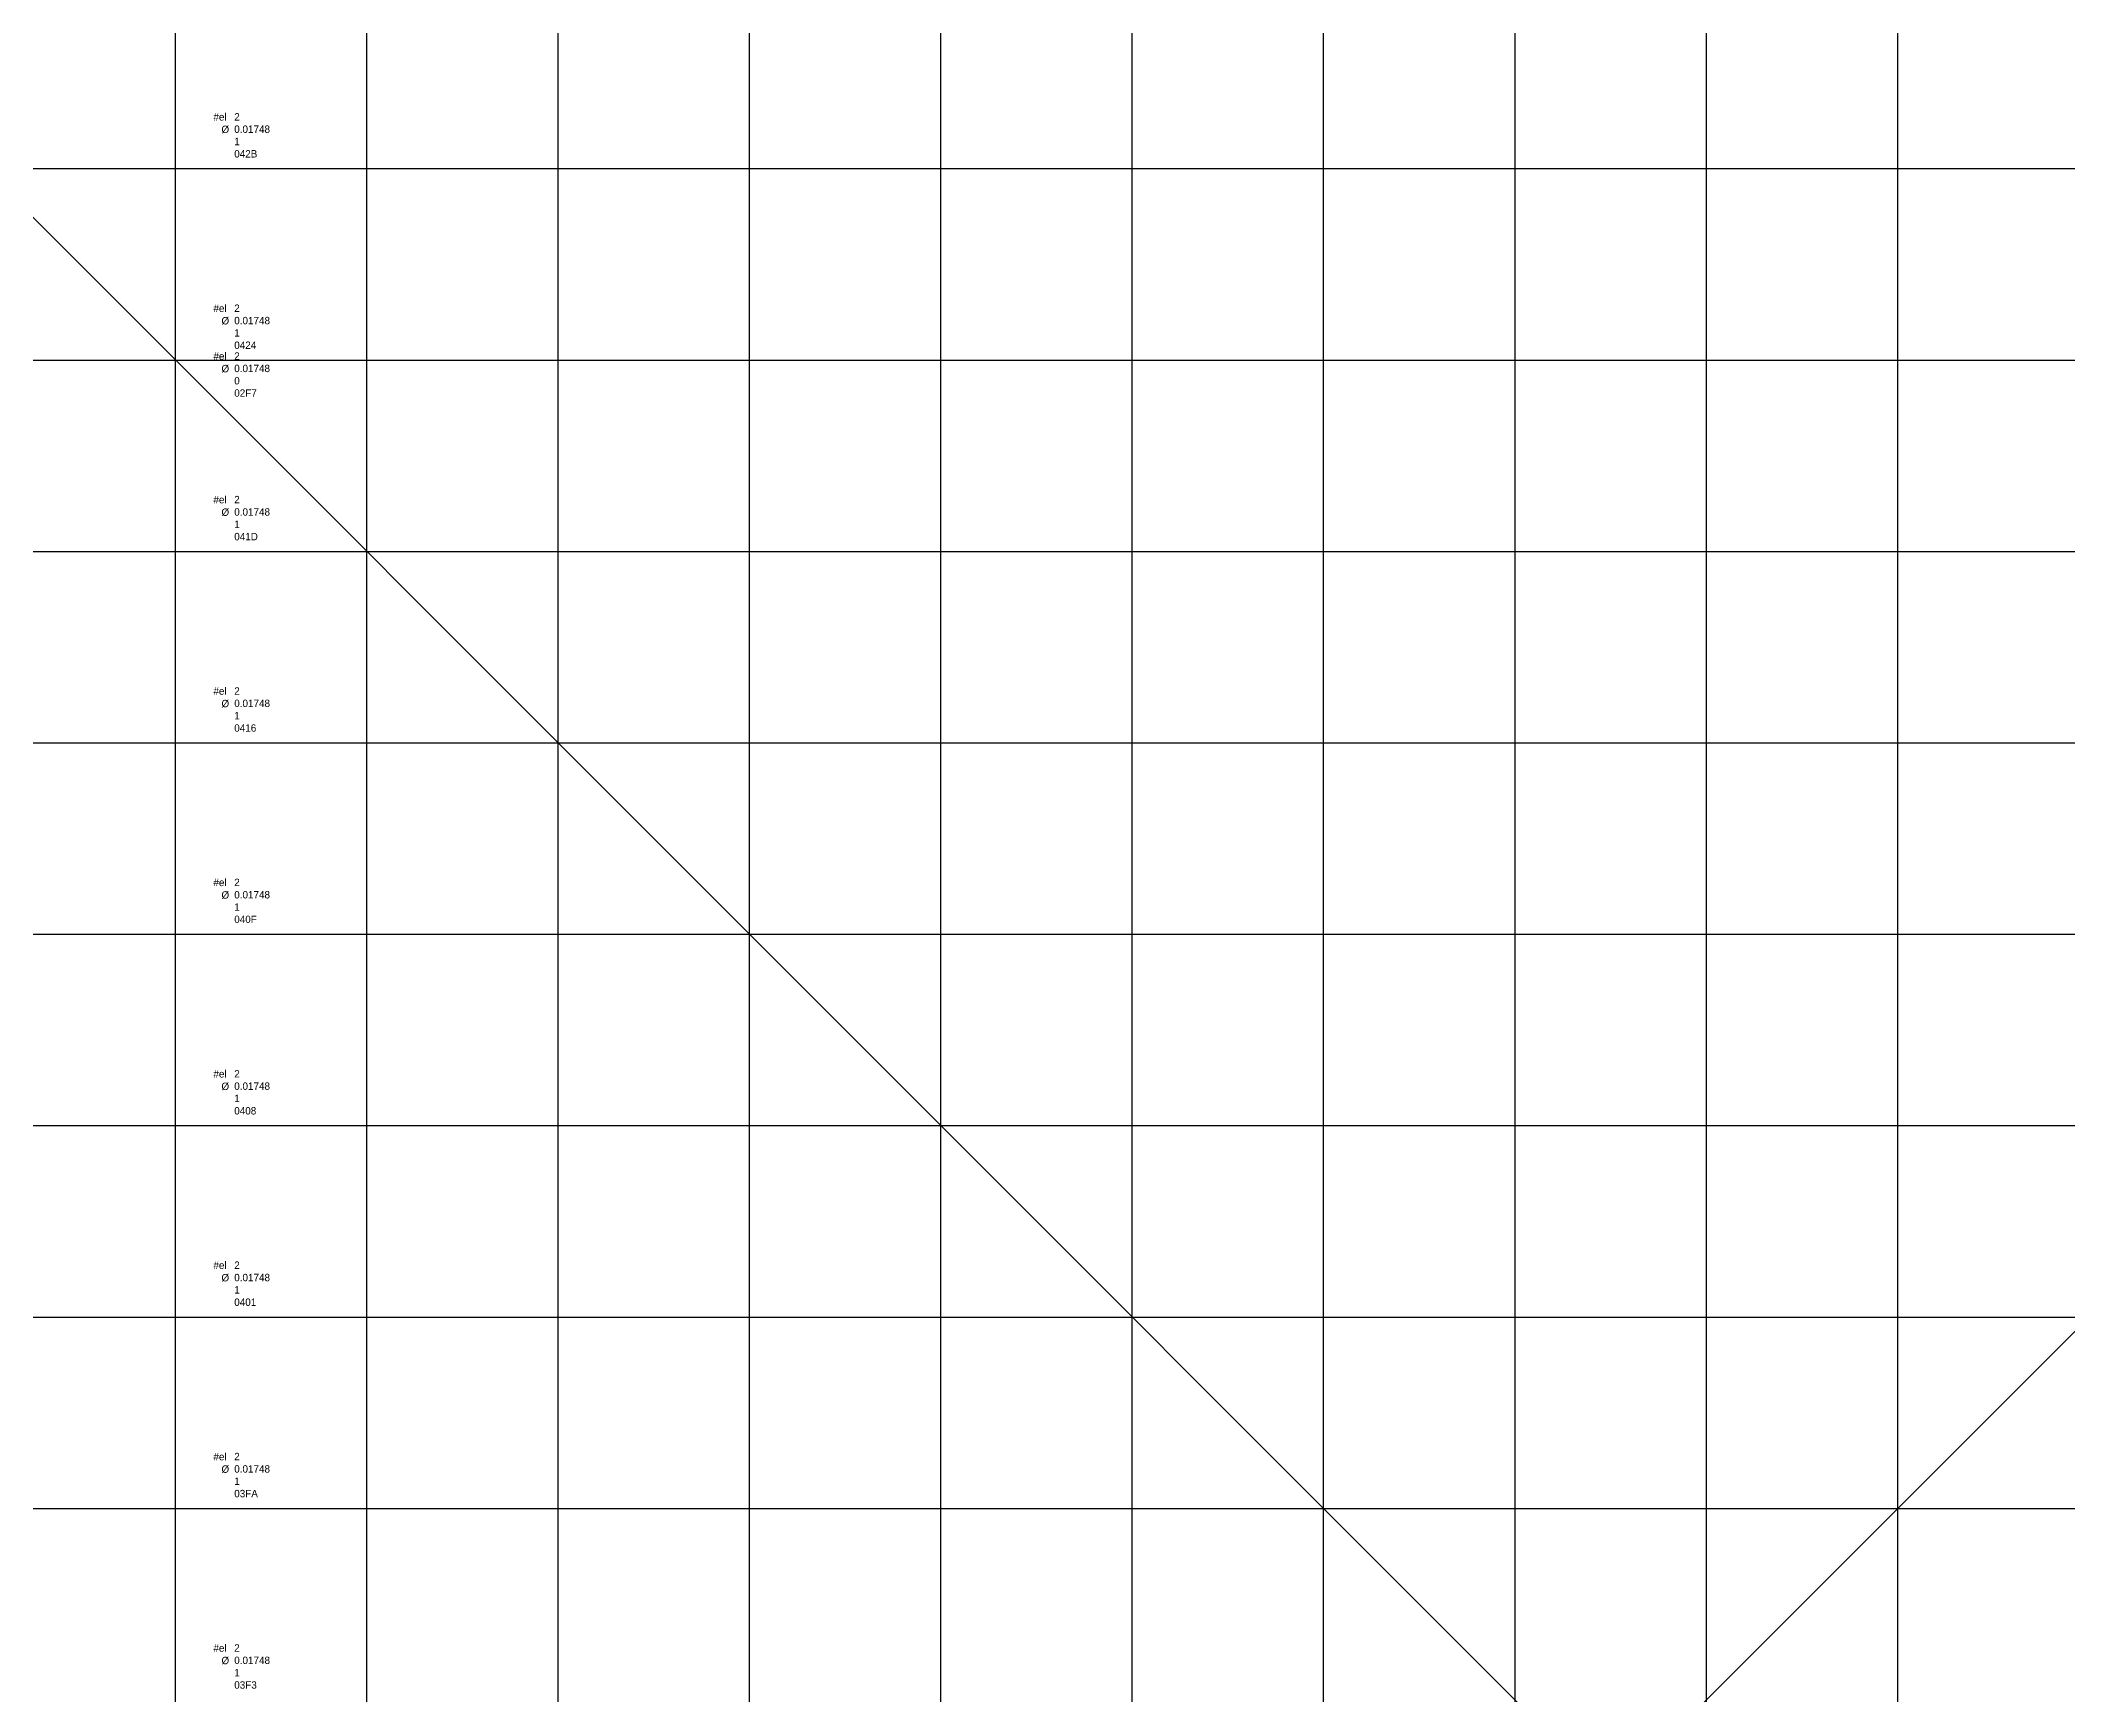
# Model space of a CAD drawing. Extents: x -24 to 199, y -12 to 167.
# Drawn here: x 32.6 to 87.3, y 77.7 to 122.4 of the extents above; entities that cross this region are included whole.
import ezdxf

# ---------------------------------------------------------------- set-up
doc = ezdxf.new("R2010")
doc.units = 0
doc.header["$MEASUREMENT"] = 0
doc.layers.get('0').update_dxf_attribs({"linetype": 'CONTINUOUS'})
doc.layers.add('PRIMARY', color=1, linetype='CONTINUOUS')
doc.layers.add('PRIMARYDATA', color=1, linetype='CONTINUOUS')

# ---------------------------------------------------------------- blocks, each defined once
blk = doc.blocks.new('CY_GRID')
for s, p in [('#el', (-0.567, 0.999)), ('%%c', (-0.35, 0.662))]:
    blk.add_text(s, height=0.2).set_placement(p)
at = {"layer": 'PRIMARYDATA', "linetype": 'Continuous'}
for tag, p in [('@NELEM', (-0.004, 1.001)), ('@DIAM', (-0.004, 0.667)), ('@GROUP', (-0.004, 0.334)), ('@HANDLE', (-0.004, 0.001))]:
    blk.add_attdef(tag, p, '', height=0.2, dxfattribs=at)

msp = doc.modelspace()

# ---------------------------------------------------------------- linework, layer by layer
at = {"layer": 'PRIMARY'}
for p, q in [((0, 0, -0.5), (150, 150, -0.5)), ((0, 150, -0.5), (150, 0, -0.5)), ((36.2069, 0, -0.5), (36.2069, 150, -0.5)), ((41.37931, 0, -0.5), (41.37931, 150, -0.5)), ((46.55172, 0, -0.5), (46.55172, 150, -0.5)), ((51.72414, 0, -0.5), (51.72414, 150, -0.5)), ((56.89655, 0, -0.5), (56.89655, 150, -0.5)), ((62.06897, 0, -0.5), (62.06897, 150, -0.5)), ((67.24138, 0, -0.5), (67.24138, 150, -0.5)), ((72.41379, 0, -0.5), (72.41379, 150, -0.5)), ((77.58621, 0, -0.5), (77.58621, 150, -0.5)), ((82.75862, 0, -0.5), (82.75862, 150, -0.5)), ((0, 118.96552, -0.5), (150, 118.96552, -0.5)), ((0, 113.7931, -0.5), (150, 113.7931, -0.5)), ((0, 108.62069, -0.5), (150, 108.62069, -0.5)), ((0, 103.44828, -0.5), (150, 103.44828, -0.5)), ((0, 98.27586, -0.5), (150, 98.27586, -0.5)), ((0, 93.10345, -0.5), (150, 93.10345, -0.5)), ((0, 87.93103, -0.5), (150, 87.93103, -0.5)), ((0, 82.75862, -0.5), (150, 82.75862, -0.5))]:
    msp.add_line(p, q, dxfattribs=at)

# ---------------------------------------------------------------- block references
at = {"layer": 'PRIMARYDATA'}
for p, values in [((37.8, 119.26552), {'@NELEM': '2', '@DIAM': '0.01748', '@GROUP': '1', '@HANDLE': '042B'}), ((37.8, 114.0931), {'@NELEM': '2', '@DIAM': '0.01748', '@GROUP': '1', '@HANDLE': '0424'}), ((37.8, 112.8), {'@NELEM': '2', '@DIAM': '0.01748', '@GROUP': '0', '@HANDLE': '02F7'}), ((37.8, 108.92069), {'@NELEM': '2', '@DIAM': '0.01748', '@GROUP': '1', '@HANDLE': '041D'}), ((37.8, 103.74828), {'@NELEM': '2', '@DIAM': '0.01748', '@GROUP': '1', '@HANDLE': '0416'}), ((37.8, 98.57586), {'@NELEM': '2', '@DIAM': '0.01748', '@GROUP': '1', '@HANDLE': '040F'}), ((37.8, 93.40345), {'@NELEM': '2', '@DIAM': '0.01748', '@GROUP': '1', '@HANDLE': '0408'}), ((37.8, 88.23103), {'@NELEM': '2', '@DIAM': '0.01748', '@GROUP': '1', '@HANDLE': '0401'}), ((37.8, 83.05862), {'@NELEM': '2', '@DIAM': '0.01748', '@GROUP': '1', '@HANDLE': '03FA'}), ((37.8, 77.88621), {'@NELEM': '2', '@DIAM': '0.01748', '@GROUP': '1', '@HANDLE': '03F3'})]:
    msp.add_blockref('CY_GRID', p, dxfattribs=at).add_auto_attribs(values)

doc.saveas('drawing.dxf')
